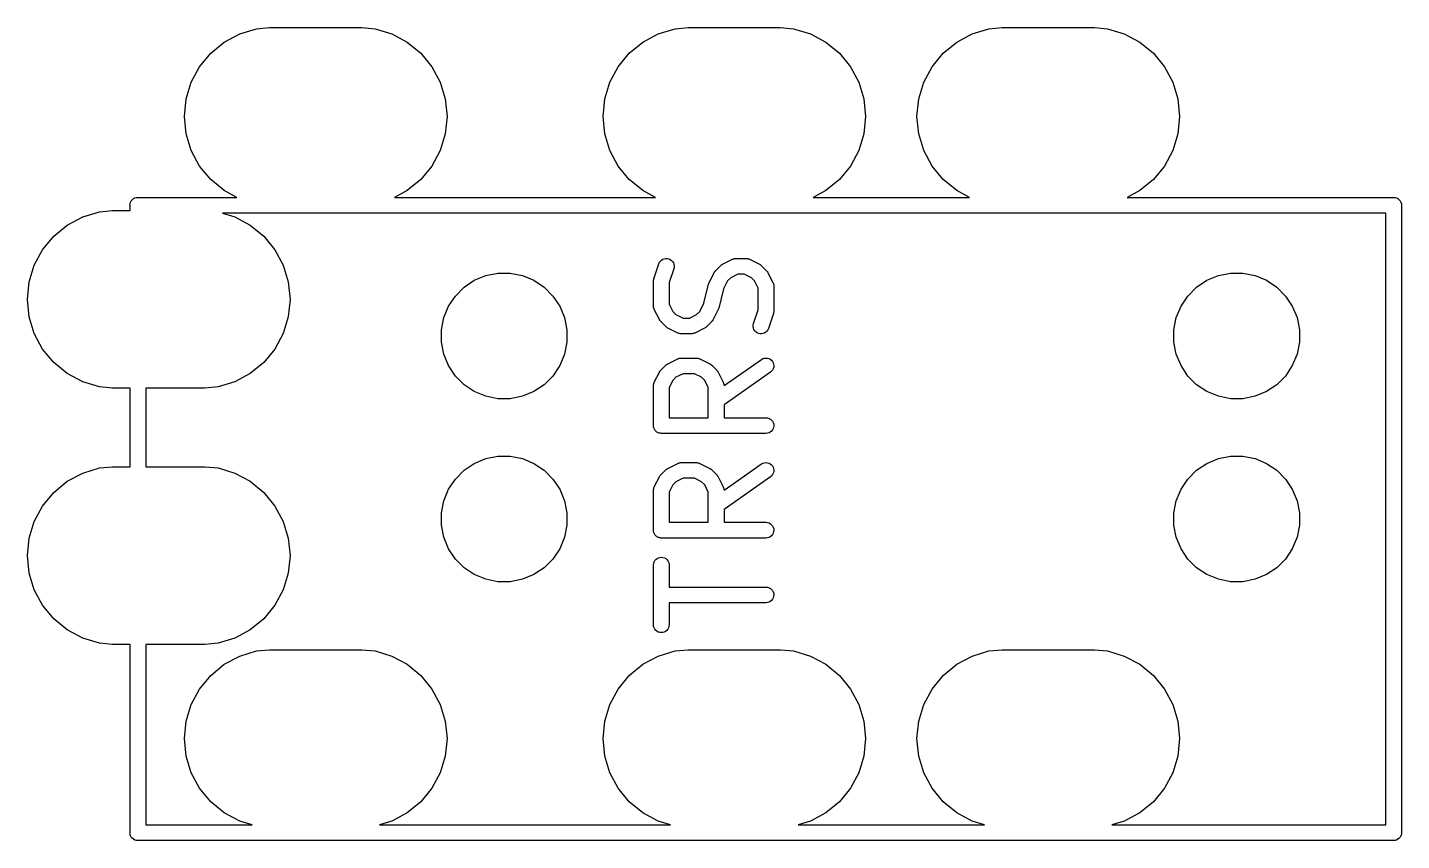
# Model space of a CAD drawing. Extents: x 85 to 230, y -161 to -76.
# Drawn here: x 216.74 to 229.87, y -131.66 to -123.89 of the extents above; entities that cross this region are included whole.
import ezdxf

# ---------------------------------------------------------------- set-up
doc = ezdxf.new("R2010")
doc.units = 0
doc.header["$MEASUREMENT"] = 0
doc.layers.add('BLACK', color=7, linetype='CONTINUOUS')

msp = doc.modelspace()

# ---------------------------------------------------------------- linework, layer by layer
at = {"layer": 'BLACK', "linetype": 'CONTINUOUS'}
for p, q in [((218.765, -123.949), (218.925, -123.9)), ((218.925, -123.9), (219.05, -123.888)), ((219.05, -123.888), (219.933, -123.888)), ((219.933, -123.888), (220.058, -123.9)), ((220.058, -123.9), (220.218, -123.949)), ((222.765, -123.949), (222.925, -123.9)), ((222.925, -123.9), (223.05, -123.888)), ((223.05, -123.888), (223.933, -123.888)), ((223.933, -123.888), (224.058, -123.9)), ((224.058, -123.9), (224.218, -123.949)), ((225.765, -123.949), (225.925, -123.9)), ((225.925, -123.9), (226.05, -123.888)), ((226.05, -123.888), (226.933, -123.888)), ((226.933, -123.888), (227.058, -123.9)), ((227.058, -123.9), (227.218, -123.949)), ((218.488, -124.134), (218.617, -124.028)), ((218.617, -124.028), (218.765, -123.949)), ((220.218, -123.949), (220.366, -124.028)), ((220.366, -124.028), (220.496, -124.134)), ((222.488, -124.134), (222.617, -124.028)), ((222.617, -124.028), (222.765, -123.949)), ((224.218, -123.949), (224.366, -124.028)), ((224.366, -124.028), (224.496, -124.134)), ((225.488, -124.134), (225.617, -124.028)), ((225.617, -124.028), (225.765, -123.949)), ((227.218, -123.949), (227.366, -124.028)), ((227.366, -124.028), (227.496, -124.134)), ((218.381, -124.264), (218.488, -124.134)), ((220.496, -124.134), (220.602, -124.264)), ((222.381, -124.264), (222.488, -124.134)), ((224.496, -124.134), (224.602, -124.264)), ((225.381, -124.264), (225.488, -124.134)), ((227.496, -124.134), (227.602, -124.264)), ((218.302, -124.411), (218.381, -124.264)), ((220.602, -124.264), (220.681, -124.411)), ((222.302, -124.411), (222.381, -124.264)), ((224.602, -124.264), (224.681, -124.411)), ((225.302, -124.411), (225.381, -124.264)), ((227.602, -124.264), (227.681, -124.411)), ((218.254, -124.571), (218.302, -124.411)), ((220.681, -124.411), (220.729, -124.571)), ((222.254, -124.571), (222.302, -124.411)), ((224.681, -124.411), (224.729, -124.571)), ((225.254, -124.571), (225.302, -124.411)), ((227.681, -124.411), (227.729, -124.571)), ((218.237, -124.738), (218.254, -124.571)), ((220.729, -124.571), (220.746, -124.738)), ((222.237, -124.738), (222.254, -124.571)), ((224.729, -124.571), (224.746, -124.738)), ((225.237, -124.738), (225.254, -124.571)), ((227.729, -124.571), (227.746, -124.738)), ((218.254, -124.905), (218.237, -124.738)), ((220.746, -124.738), (220.729, -124.905)), ((222.254, -124.905), (222.237, -124.738)), ((224.746, -124.738), (224.729, -124.905)), ((225.254, -124.905), (225.237, -124.738)), ((227.746, -124.738), (227.729, -124.905)), ((218.302, -125.065), (218.254, -124.905)), ((220.729, -124.905), (220.681, -125.065)), ((222.302, -125.065), (222.254, -124.905)), ((224.729, -124.905), (224.681, -125.065)), ((225.302, -125.065), (225.254, -124.905)), ((227.729, -124.905), (227.681, -125.065)), ((218.381, -125.213), (218.302, -125.065)), ((220.681, -125.065), (220.602, -125.213)), ((222.381, -125.213), (222.302, -125.065)), ((224.681, -125.065), (224.602, -125.213)), ((225.381, -125.213), (225.302, -125.065)), ((227.681, -125.065), (227.602, -125.213)), ((218.488, -125.342), (218.381, -125.213)), ((220.602, -125.213), (220.496, -125.342)), ((222.488, -125.342), (222.381, -125.213)), ((224.602, -125.213), (224.496, -125.342)), ((225.488, -125.342), (225.381, -125.213)), ((227.602, -125.213), (227.496, -125.342)), ((218.617, -125.448), (218.488, -125.342)), ((220.496, -125.342), (220.366, -125.448)), ((222.617, -125.448), (222.488, -125.342)), ((224.496, -125.342), (224.366, -125.448)), ((225.617, -125.448), (225.488, -125.342)), ((227.496, -125.342), (227.366, -125.448)), ((217.75, -125.525), (217.763, -125.518)), ((217.763, -125.518), (217.777, -125.514)), ((217.777, -125.514), (217.788, -125.513)), ((217.788, -125.513), (217.792, -125.513)), ((217.792, -125.513), (217.795, -125.513)), ((217.795, -125.513), (218.738, -125.513)), ((218.738, -125.513), (218.617, -125.448)), ((220.366, -125.448), (220.245, -125.513)), ((220.245, -125.513), (222.738, -125.513)), ((222.738, -125.513), (222.617, -125.448)), ((224.366, -125.448), (224.245, -125.513)), ((224.245, -125.513), (225.738, -125.513)), ((225.738, -125.513), (225.617, -125.448)), ((227.366, -125.448), (227.245, -125.513)), ((227.245, -125.513), (229.788, -125.513)), ((229.788, -125.513), (229.792, -125.513)), ((229.792, -125.513), (229.795, -125.513)), ((229.795, -125.513), (229.806, -125.514)), ((229.806, -125.514), (229.82, -125.518)), ((229.82, -125.518), (229.833, -125.525)), ((217.265, -125.699), (217.425, -125.65)), ((217.425, -125.65), (217.55, -125.638)), ((217.55, -125.638), (217.717, -125.638)), ((217.716, -125.588), (217.718, -125.573)), ((217.717, -125.592), (217.716, -125.588)), ((217.717, -125.638), (217.717, -125.592)), ((217.718, -125.573), (217.722, -125.559)), ((217.722, -125.559), (217.729, -125.546)), ((217.729, -125.546), (217.738, -125.535)), ((217.738, -125.535), (217.75, -125.525)), ((229.833, -125.525), (229.845, -125.535)), ((229.845, -125.535), (229.854, -125.546)), ((229.854, -125.546), (229.861, -125.559)), ((229.861, -125.559), (229.866, -125.573)), ((229.866, -125.573), (229.867, -125.588)), ((229.867, -125.588), (229.867, -125.592)), ((229.867, -125.592), (229.867, -131.584)), ((216.988, -125.884), (217.117, -125.778)), ((217.117, -125.778), (217.265, -125.699)), ((218.6, -125.663), (218.718, -125.699)), ((229.717, -125.663), (218.6, -125.663)), ((218.718, -125.699), (218.866, -125.778)), ((218.866, -125.778), (218.996, -125.884)), ((229.717, -131.513), (229.717, -125.663)), ((216.881, -126.014), (216.988, -125.884)), ((218.996, -125.884), (219.102, -126.014)), ((216.802, -126.161), (216.881, -126.014)), ((219.102, -126.014), (219.181, -126.161)), ((216.754, -126.321), (216.802, -126.161)), ((219.181, -126.161), (219.229, -126.321)), ((222.723, -126.291), (222.77, -126.148)), ((222.77, -126.148), (222.771, -126.147)), ((222.771, -126.147), (222.777, -126.133)), ((222.777, -126.133), (222.786, -126.122)), ((222.786, -126.122), (222.796, -126.112)), ((222.796, -126.112), (222.809, -126.104)), ((222.809, -126.104), (222.822, -126.099)), ((222.822, -126.099), (222.837, -126.097)), ((222.837, -126.097), (222.852, -126.097)), ((222.852, -126.097), (222.866, -126.1)), ((222.866, -126.1), (222.879, -126.106)), ((222.879, -126.106), (222.891, -126.115)), ((222.891, -126.115), (222.901, -126.126)), ((222.901, -126.126), (222.909, -126.138)), ((222.909, -126.138), (222.914, -126.152)), ((222.914, -126.152), (222.916, -126.166)), ((222.916, -126.166), (222.916, -126.181)), ((223.312, -126.214), (223.36, -126.166)), ((223.36, -126.166), (223.361, -126.165)), ((223.361, -126.165), (223.364, -126.163)), ((223.364, -126.163), (223.367, -126.16)), ((223.367, -126.16), (223.37, -126.158)), ((223.37, -126.158), (223.372, -126.156)), ((223.372, -126.156), (223.376, -126.154)), ((223.376, -126.154), (223.379, -126.152)), ((223.379, -126.152), (223.475, -126.104)), ((223.475, -126.104), (223.476, -126.104)), ((223.476, -126.104), (223.478, -126.103)), ((223.478, -126.103), (223.48, -126.102)), ((223.48, -126.102), (223.485, -126.101)), ((223.485, -126.101), (223.489, -126.099)), ((223.489, -126.099), (223.492, -126.098)), ((223.492, -126.098), (223.494, -126.098)), ((223.494, -126.098), (223.499, -126.097)), ((223.499, -126.097), (223.504, -126.097)), ((223.504, -126.097), (223.506, -126.097)), ((223.506, -126.097), (223.508, -126.096)), ((223.508, -126.096), (223.603, -126.096)), ((223.603, -126.096), (223.605, -126.096)), ((223.605, -126.096), (223.607, -126.097)), ((223.607, -126.097), (223.609, -126.097)), ((223.609, -126.097), (223.614, -126.097)), ((223.614, -126.097), (223.619, -126.098)), ((223.619, -126.098), (223.621, -126.099)), ((223.621, -126.099), (223.623, -126.099)), ((223.623, -126.099), (223.628, -126.101)), ((223.628, -126.101), (223.633, -126.102)), ((223.633, -126.102), (223.635, -126.104)), ((223.635, -126.104), (223.637, -126.104)), ((223.637, -126.104), (223.732, -126.152)), ((223.732, -126.152), (223.733, -126.152)), ((223.733, -126.152), (223.737, -126.155)), ((223.737, -126.155), (223.74, -126.157)), ((223.74, -126.157), (223.743, -126.159)), ((223.743, -126.159), (223.745, -126.16)), ((223.745, -126.16), (223.749, -126.163)), ((223.749, -126.163), (223.752, -126.166)), ((223.752, -126.166), (223.799, -126.214)), ((220.909, -126.372), (221.007, -126.306)), ((221.007, -126.306), (221.117, -126.261)), ((221.117, -126.261), (221.232, -126.238)), ((221.232, -126.238), (221.351, -126.238)), ((221.351, -126.238), (221.467, -126.261)), ((221.467, -126.261), (221.576, -126.306)), ((221.576, -126.306), (221.674, -126.372)), ((222.719, -126.309), (222.72, -126.305)), ((222.719, -126.313), (222.719, -126.309)), ((222.72, -126.302), (222.721, -126.299)), ((222.72, -126.305), (222.72, -126.302)), ((222.721, -126.299), (222.722, -126.295)), ((222.722, -126.295), (222.723, -126.291)), ((222.913, -126.195), (222.869, -126.326)), ((222.916, -126.181), (222.913, -126.195)), ((223.251, -126.328), (223.298, -126.233)), ((223.298, -126.233), (223.299, -126.232)), ((223.299, -126.232), (223.301, -126.229)), ((223.301, -126.229), (223.303, -126.225)), ((223.303, -126.225), (223.305, -126.222)), ((223.305, -126.222), (223.307, -126.22)), ((223.307, -126.22), (223.31, -126.217)), ((223.31, -126.217), (223.312, -126.214)), ((223.457, -126.281), (223.427, -126.311)), ((223.526, -126.246), (223.457, -126.281)), ((223.586, -126.246), (223.526, -126.246)), ((223.654, -126.281), (223.586, -126.246)), ((223.685, -126.311), (223.654, -126.281)), ((223.799, -126.214), (223.8, -126.214)), ((223.8, -126.214), (223.803, -126.218)), ((223.803, -126.218), (223.806, -126.221)), ((223.806, -126.221), (223.807, -126.223)), ((223.807, -126.223), (223.809, -126.226)), ((223.809, -126.226), (223.811, -126.23)), ((223.811, -126.23), (223.813, -126.233)), ((223.813, -126.233), (223.861, -126.328)), ((227.909, -126.372), (228.007, -126.306)), ((228.007, -126.306), (228.117, -126.261)), ((228.117, -126.261), (228.232, -126.238)), ((228.232, -126.238), (228.351, -126.238)), ((228.351, -126.238), (228.467, -126.261)), ((228.467, -126.261), (228.576, -126.306)), ((228.576, -126.306), (228.674, -126.372)), ((216.737, -126.488), (216.754, -126.321)), ((219.229, -126.321), (219.246, -126.488)), ((220.826, -126.456), (220.909, -126.372)), ((221.674, -126.372), (221.758, -126.456)), ((222.719, -126.314), (222.719, -126.313)), ((222.719, -126.552), (222.719, -126.314)), ((222.869, -126.326), (222.869, -126.535)), ((223.199, -126.526), (223.245, -126.344)), ((223.245, -126.342), (223.248, -126.335)), ((223.245, -126.343), (223.245, -126.342)), ((223.245, -126.342), (223.245, -126.342)), ((223.245, -126.344), (223.245, -126.343)), ((223.248, -126.335), (223.25, -126.329)), ((223.25, -126.329), (223.251, -126.329)), ((223.251, -126.329), (223.251, -126.328)), ((223.389, -126.388), (223.343, -126.571)), ((223.427, -126.311), (223.389, -126.388)), ((223.719, -126.38), (223.685, -126.311)), ((223.719, -126.588), (223.719, -126.38)), ((223.861, -126.328), (223.862, -126.329)), ((223.862, -126.329), (223.862, -126.331)), ((223.862, -126.331), (223.863, -126.333)), ((223.863, -126.333), (223.865, -126.338)), ((223.865, -126.338), (223.867, -126.343)), ((223.867, -126.343), (223.867, -126.345)), ((223.867, -126.345), (223.868, -126.347)), ((223.868, -126.347), (223.868, -126.352)), ((223.868, -126.352), (223.869, -126.357)), ((223.869, -126.357), (223.869, -126.36)), ((223.869, -126.36), (223.869, -126.362)), ((223.869, -126.362), (223.869, -126.6)), ((227.826, -126.456), (227.909, -126.372)), ((228.674, -126.372), (228.758, -126.456)), ((216.754, -126.655), (216.737, -126.488)), ((219.246, -126.488), (219.229, -126.655)), ((220.715, -126.663), (220.76, -126.554)), ((220.76, -126.554), (220.826, -126.456)), ((221.758, -126.456), (221.823, -126.554)), ((221.823, -126.554), (221.869, -126.663)), ((222.719, -126.555), (222.719, -126.552)), ((222.719, -126.557), (222.719, -126.555)), ((222.72, -126.562), (222.719, -126.557)), ((222.72, -126.567), (222.72, -126.562)), ((222.721, -126.569), (222.72, -126.567)), ((222.721, -126.571), (222.721, -126.569)), ((222.723, -126.576), (222.721, -126.571)), ((222.869, -126.535), (222.903, -126.603)), ((223.161, -126.603), (223.199, -126.526)), ((223.342, -126.572), (223.34, -126.579)), ((223.343, -126.572), (223.342, -126.572)), ((223.343, -126.571), (223.343, -126.572)), ((223.343, -126.572), (223.343, -126.572)), ((227.715, -126.663), (227.76, -126.554)), ((227.76, -126.554), (227.826, -126.456)), ((228.758, -126.456), (228.823, -126.554)), ((228.823, -126.554), (228.869, -126.663)), ((216.802, -126.815), (216.754, -126.655)), ((219.229, -126.655), (219.181, -126.815)), ((220.692, -126.779), (220.715, -126.663)), ((221.869, -126.663), (221.892, -126.779)), ((222.725, -126.581), (222.723, -126.576)), ((222.726, -126.583), (222.725, -126.581)), ((222.726, -126.585), (222.726, -126.583)), ((222.727, -126.586), (222.726, -126.585)), ((222.775, -126.681), (222.727, -126.586)), ((222.777, -126.685), (222.775, -126.681)), ((222.779, -126.688), (222.777, -126.685)), ((222.781, -126.691), (222.779, -126.688)), ((222.782, -126.693), (222.781, -126.691)), ((222.785, -126.697), (222.782, -126.693)), ((222.788, -126.7), (222.785, -126.697)), ((222.789, -126.701), (222.788, -126.7)), ((222.836, -126.748), (222.789, -126.701)), ((222.903, -126.603), (222.934, -126.634)), ((222.934, -126.634), (223.002, -126.668)), ((223.002, -126.668), (223.062, -126.668)), ((223.062, -126.668), (223.13, -126.634)), ((223.13, -126.634), (223.161, -126.603)), ((223.276, -126.701), (223.228, -126.748)), ((223.278, -126.697), (223.276, -126.701)), ((223.281, -126.694), (223.278, -126.697)), ((223.283, -126.692), (223.281, -126.694)), ((223.285, -126.689), (223.283, -126.692)), ((223.287, -126.686), (223.285, -126.689)), ((223.289, -126.682), (223.287, -126.686)), ((223.29, -126.681), (223.289, -126.682)), ((223.337, -126.586), (223.29, -126.681)), ((223.338, -126.585), (223.337, -126.586)), ((223.337, -126.586), (223.337, -126.586)), ((223.34, -126.579), (223.338, -126.585)), ((223.675, -126.719), (223.719, -126.588)), ((223.865, -126.624), (223.818, -126.767)), ((223.866, -126.62), (223.865, -126.624)), ((223.867, -126.616), (223.866, -126.62)), ((223.868, -126.612), (223.867, -126.616)), ((223.869, -126.601), (223.868, -126.605)), ((223.868, -126.605), (223.868, -126.609)), ((223.868, -126.609), (223.868, -126.612)), ((223.869, -126.6), (223.869, -126.601)), ((227.692, -126.779), (227.715, -126.663)), ((228.869, -126.663), (228.892, -126.779)), ((216.881, -126.963), (216.802, -126.815)), ((219.181, -126.815), (219.102, -126.963)), ((220.692, -126.897), (220.692, -126.779)), ((221.892, -126.779), (221.892, -126.897)), ((222.839, -126.751), (222.836, -126.748)), ((222.842, -126.754), (222.839, -126.751)), ((222.845, -126.756), (222.842, -126.754)), ((222.847, -126.758), (222.845, -126.756)), ((222.851, -126.759), (222.847, -126.758)), ((222.855, -126.762), (222.851, -126.759)), ((222.856, -126.762), (222.855, -126.762)), ((222.951, -126.81), (222.856, -126.762)), ((222.953, -126.811), (222.951, -126.81)), ((222.955, -126.812), (222.953, -126.811)), ((222.96, -126.813), (222.955, -126.812)), ((222.965, -126.815), (222.96, -126.813)), ((222.967, -126.815), (222.965, -126.815)), ((222.969, -126.816), (222.967, -126.815)), ((222.974, -126.817), (222.969, -126.816)), ((222.979, -126.818), (222.974, -126.817)), ((222.981, -126.818), (222.979, -126.818)), ((222.983, -126.818), (222.981, -126.818)), ((222.984, -126.818), (222.983, -126.818)), ((223.08, -126.818), (222.984, -126.818)), ((223.082, -126.818), (223.08, -126.818)), ((223.084, -126.818), (223.082, -126.818)), ((223.089, -126.817), (223.084, -126.818)), ((223.094, -126.816), (223.089, -126.817)), ((223.096, -126.816), (223.094, -126.816)), ((223.099, -126.815), (223.096, -126.816)), ((223.103, -126.814), (223.099, -126.815)), ((223.108, -126.812), (223.103, -126.814)), ((223.11, -126.811), (223.108, -126.812)), ((223.112, -126.81), (223.11, -126.811)), ((223.113, -126.81), (223.112, -126.81)), ((223.208, -126.762), (223.113, -126.81)), ((223.212, -126.76), (223.208, -126.762)), ((223.216, -126.758), (223.212, -126.76)), ((223.218, -126.756), (223.216, -126.758)), ((223.221, -126.754), (223.218, -126.756)), ((223.224, -126.752), (223.221, -126.754)), ((223.227, -126.749), (223.224, -126.752)), ((223.228, -126.748), (223.227, -126.749)), ((223.672, -126.733), (223.675, -126.719)), ((223.672, -126.748), (223.672, -126.733)), ((223.674, -126.762), (223.672, -126.748)), ((223.679, -126.776), (223.674, -126.762)), ((223.687, -126.789), (223.679, -126.776)), ((223.697, -126.799), (223.687, -126.789)), ((223.709, -126.808), (223.697, -126.799)), ((223.722, -126.814), (223.709, -126.808)), ((223.736, -126.817), (223.722, -126.814)), ((223.751, -126.818), (223.736, -126.817)), ((223.765, -126.815), (223.751, -126.818)), ((223.779, -126.81), (223.765, -126.815)), ((223.792, -126.803), (223.779, -126.81)), ((223.802, -126.793), (223.792, -126.803)), ((223.811, -126.781), (223.802, -126.793)), ((223.817, -126.768), (223.811, -126.781)), ((223.818, -126.767), (223.817, -126.768)), ((227.692, -126.897), (227.692, -126.779)), ((228.892, -126.779), (228.892, -126.897)), ((216.988, -127.092), (216.881, -126.963)), ((219.102, -126.963), (218.996, -127.092)), ((220.715, -127.013), (220.692, -126.897)), ((221.892, -126.897), (221.869, -127.013)), ((227.715, -127.013), (227.692, -126.897)), ((228.892, -126.897), (228.869, -127.013)), ((217.117, -127.198), (216.988, -127.092)), ((218.996, -127.092), (218.866, -127.198)), ((220.76, -127.122), (220.715, -127.013)), ((221.869, -127.013), (221.823, -127.122)), ((222.856, -127.104), (222.951, -127.057)), ((222.951, -127.057), (222.952, -127.056)), ((222.952, -127.056), (222.954, -127.055)), ((222.954, -127.055), (222.956, -127.054)), ((222.956, -127.054), (222.961, -127.053)), ((222.961, -127.053), (222.966, -127.051)), ((222.966, -127.051), (222.968, -127.051)), ((222.968, -127.051), (222.97, -127.05)), ((222.97, -127.05), (222.975, -127.05)), ((222.975, -127.05), (222.98, -127.049)), ((222.98, -127.049), (222.982, -127.049)), ((222.982, -127.049), (222.984, -127.049)), ((222.984, -127.049), (223.127, -127.049)), ((223.127, -127.049), (223.128, -127.049)), ((223.128, -127.049), (223.131, -127.049)), ((223.131, -127.049), (223.133, -127.049)), ((223.133, -127.049), (223.138, -127.05)), ((223.138, -127.05), (223.143, -127.05)), ((223.143, -127.05), (223.145, -127.051)), ((223.145, -127.051), (223.147, -127.051)), ((223.147, -127.051), (223.152, -127.053)), ((223.152, -127.053), (223.157, -127.055)), ((223.157, -127.055), (223.159, -127.056)), ((223.159, -127.056), (223.161, -127.057)), ((223.161, -127.057), (223.256, -127.104)), ((223.393, -127.313), (223.751, -127.062)), ((223.751, -127.062), (223.752, -127.062)), ((223.752, -127.062), (223.765, -127.055)), ((223.765, -127.055), (223.779, -127.05)), ((223.779, -127.05), (223.793, -127.049)), ((223.793, -127.049), (223.808, -127.05)), ((223.808, -127.05), (223.822, -127.054)), ((223.822, -127.054), (223.835, -127.061)), ((223.835, -127.061), (223.846, -127.07)), ((223.846, -127.07), (223.856, -127.081)), ((223.856, -127.081), (223.863, -127.094)), ((223.863, -127.094), (223.867, -127.108)), ((227.76, -127.122), (227.715, -127.013)), ((228.869, -127.013), (228.823, -127.122)), ((217.265, -127.277), (217.117, -127.198)), ((218.866, -127.198), (218.718, -127.277)), ((220.826, -127.221), (220.76, -127.122)), ((220.909, -127.304), (220.826, -127.221)), ((221.758, -127.221), (221.674, -127.304)), ((221.823, -127.122), (221.758, -127.221)), ((222.727, -127.281), (222.775, -127.185)), ((222.775, -127.185), (222.777, -127.181)), ((222.775, -127.185), (222.775, -127.185)), ((222.777, -127.181), (222.779, -127.177)), ((222.779, -127.177), (222.781, -127.175)), ((222.781, -127.175), (222.783, -127.172)), ((222.783, -127.172), (222.786, -127.169)), ((222.786, -127.169), (222.789, -127.166)), ((222.789, -127.166), (222.836, -127.118)), ((222.836, -127.118), (222.837, -127.118)), ((222.837, -127.118), (222.84, -127.115)), ((222.84, -127.115), (222.843, -127.112)), ((222.843, -127.112), (222.846, -127.11)), ((222.846, -127.11), (222.848, -127.108)), ((222.848, -127.108), (222.852, -127.107)), ((222.852, -127.107), (222.856, -127.104)), ((223.002, -127.199), (222.934, -127.233)), ((223.11, -127.199), (223.002, -127.199)), ((223.178, -127.233), (223.11, -127.199)), ((223.256, -127.104), (223.257, -127.105)), ((223.257, -127.105), (223.261, -127.107)), ((223.261, -127.107), (223.264, -127.109)), ((223.264, -127.109), (223.267, -127.111)), ((223.267, -127.111), (223.269, -127.113)), ((223.269, -127.113), (223.272, -127.116)), ((223.272, -127.116), (223.276, -127.118)), ((223.276, -127.118), (223.323, -127.166)), ((223.323, -127.166), (223.324, -127.167)), ((223.324, -127.167), (223.327, -127.17)), ((223.327, -127.17), (223.329, -127.173)), ((223.329, -127.173), (223.331, -127.176)), ((223.331, -127.176), (223.333, -127.178)), ((223.333, -127.178), (223.335, -127.182)), ((223.335, -127.182), (223.337, -127.185)), ((223.337, -127.185), (223.385, -127.281)), ((223.837, -127.185), (223.393, -127.496)), ((223.848, -127.176), (223.837, -127.185)), ((223.857, -127.164), (223.848, -127.176)), ((223.864, -127.151), (223.857, -127.164)), ((223.868, -127.137), (223.864, -127.151)), ((223.867, -127.108), (223.869, -127.122)), ((223.869, -127.122), (223.868, -127.137)), ((227.826, -127.221), (227.76, -127.122)), ((227.909, -127.304), (227.826, -127.221)), ((228.758, -127.221), (228.674, -127.304)), ((228.823, -127.122), (228.758, -127.221)), ((217.425, -127.326), (217.265, -127.277)), ((217.55, -127.338), (217.425, -127.326)), ((217.717, -127.338), (217.55, -127.338)), ((217.717, -128.088), (217.717, -127.338)), ((218.433, -127.338), (217.867, -127.338)), ((217.867, -127.338), (217.867, -128.088)), ((218.558, -127.326), (218.433, -127.338)), ((218.718, -127.277), (218.558, -127.326)), ((221.007, -127.37), (220.909, -127.304)), ((221.674, -127.304), (221.576, -127.37)), ((222.719, -127.309), (222.72, -127.304)), ((222.719, -127.311), (222.719, -127.309)), ((222.719, -127.313), (222.719, -127.311)), ((222.719, -127.314), (222.719, -127.313)), ((222.719, -127.695), (222.719, -127.314)), ((222.72, -127.304), (222.721, -127.299)), ((222.721, -127.297), (222.722, -127.294)), ((222.721, -127.299), (222.721, -127.297)), ((222.722, -127.294), (222.723, -127.29)), ((222.723, -127.29), (222.725, -127.285)), ((222.725, -127.285), (222.726, -127.283)), ((222.726, -127.283), (222.727, -127.281)), ((222.903, -127.263), (222.869, -127.332)), ((222.869, -127.332), (222.869, -127.62)), ((222.934, -127.233), (222.903, -127.263)), ((223.209, -127.263), (223.178, -127.233)), ((223.243, -127.332), (223.209, -127.263)), ((223.243, -127.62), (223.243, -127.332)), ((223.385, -127.281), (223.385, -127.282)), ((223.385, -127.282), (223.386, -127.284)), ((223.386, -127.284), (223.387, -127.286)), ((223.387, -127.286), (223.389, -127.291)), ((223.389, -127.291), (223.39, -127.295)), ((223.39, -127.295), (223.391, -127.298)), ((223.391, -127.298), (223.391, -127.3)), ((223.391, -127.3), (223.392, -127.305)), ((223.392, -127.305), (223.393, -127.31)), ((223.393, -127.31), (223.393, -127.312)), ((223.393, -127.312), (223.393, -127.313)), ((228.007, -127.37), (227.909, -127.304)), ((228.674, -127.304), (228.576, -127.37)), ((221.117, -127.415), (221.007, -127.37)), ((221.232, -127.438), (221.117, -127.415)), ((221.351, -127.438), (221.232, -127.438)), ((221.467, -127.415), (221.351, -127.438)), ((221.576, -127.37), (221.467, -127.415)), ((228.117, -127.415), (228.007, -127.37)), ((228.232, -127.438), (228.117, -127.415)), ((228.351, -127.438), (228.232, -127.438)), ((228.467, -127.415), (228.351, -127.438)), ((228.576, -127.37), (228.467, -127.415)), ((222.869, -127.62), (223.243, -127.62)), ((223.393, -127.496), (223.393, -127.62)), ((223.393, -127.62), (223.794, -127.62)), ((223.794, -127.62), (223.795, -127.62)), ((223.795, -127.62), (223.81, -127.622)), ((223.81, -127.622), (223.824, -127.626)), ((222.72, -127.702), (222.719, -127.695)), ((222.72, -127.709), (222.72, -127.702)), ((222.72, -127.71), (222.72, -127.709)), ((222.72, -127.709), (222.72, -127.709)), ((222.722, -127.716), (222.72, -127.71)), ((222.724, -127.723), (222.722, -127.716)), ((222.725, -127.724), (222.724, -127.723)), ((222.728, -127.73), (222.725, -127.724)), ((222.725, -127.724), (222.725, -127.724)), ((222.731, -127.736), (222.728, -127.73)), ((222.732, -127.737), (222.731, -127.736)), ((222.731, -127.736), (222.731, -127.736)), ((222.736, -127.742), (222.732, -127.737)), ((222.74, -127.748), (222.736, -127.742)), ((222.741, -127.748), (222.74, -127.748)), ((222.746, -127.753), (222.741, -127.748)), ((222.741, -127.748), (222.741, -127.748)), ((222.752, -127.757), (222.746, -127.753)), ((223.824, -127.626), (223.836, -127.633)), ((223.847, -127.748), (223.835, -127.758)), ((223.836, -127.633), (223.848, -127.643)), ((223.856, -127.737), (223.847, -127.748)), ((223.848, -127.643), (223.857, -127.654)), ((223.863, -127.724), (223.856, -127.737)), ((223.857, -127.654), (223.864, -127.667)), ((223.867, -127.71), (223.863, -127.724)), ((223.864, -127.667), (223.868, -127.681)), ((223.869, -127.696), (223.867, -127.71)), ((223.868, -127.681), (223.869, -127.696)), ((222.758, -127.761), (222.752, -127.757)), ((222.752, -127.757), (222.752, -127.757)), ((222.752, -127.757), (222.752, -127.757)), ((222.764, -127.764), (222.758, -127.761)), ((222.765, -127.764), (222.764, -127.764)), ((222.772, -127.766), (222.765, -127.764)), ((222.765, -127.764), (222.765, -127.764)), ((222.778, -127.769), (222.772, -127.766)), ((222.779, -127.769), (222.778, -127.769)), ((222.786, -127.769), (222.779, -127.769)), ((222.779, -127.769), (222.779, -127.769)), ((222.793, -127.77), (222.786, -127.769)), ((222.794, -127.77), (222.793, -127.77)), ((222.793, -127.77), (222.793, -127.77)), ((222.793, -127.77), (222.793, -127.77)), ((222.793, -127.77), (222.793, -127.77)), ((223.794, -127.77), (222.794, -127.77)), ((223.809, -127.769), (223.794, -127.77)), ((223.823, -127.765), (223.809, -127.769)), ((223.835, -127.758), (223.823, -127.765)), ((221.007, -128.056), (221.117, -128.011)), ((221.117, -128.011), (221.232, -127.988)), ((221.232, -127.988), (221.351, -127.988)), ((221.351, -127.988), (221.467, -128.011)), ((221.467, -128.011), (221.576, -128.056)), ((228.007, -128.056), (228.117, -128.011)), ((228.117, -128.011), (228.232, -127.988)), ((228.232, -127.988), (228.351, -127.988)), ((228.351, -127.988), (228.467, -128.011)), ((228.467, -128.011), (228.576, -128.056)), ((217.265, -128.149), (217.425, -128.1)), ((217.425, -128.1), (217.55, -128.088)), ((217.55, -128.088), (217.717, -128.088)), ((217.867, -128.088), (218.433, -128.088)), ((218.433, -128.088), (218.558, -128.1)), ((218.558, -128.1), (218.718, -128.149)), ((220.826, -128.206), (220.909, -128.122)), ((220.909, -128.122), (221.007, -128.056)), ((221.576, -128.056), (221.674, -128.122)), ((221.674, -128.122), (221.758, -128.206)), ((222.789, -128.166), (222.836, -128.118)), ((222.836, -128.118), (222.837, -128.118)), ((222.837, -128.118), (222.84, -128.115)), ((222.84, -128.115), (222.843, -128.112)), ((222.843, -128.112), (222.846, -128.11)), ((222.846, -128.11), (222.848, -128.108)), ((222.848, -128.108), (222.852, -128.107)), ((222.852, -128.107), (222.856, -128.104)), ((222.856, -128.104), (222.951, -128.057)), ((222.951, -128.057), (222.952, -128.056)), ((222.952, -128.056), (222.954, -128.055)), ((222.954, -128.055), (222.956, -128.054)), ((222.956, -128.054), (222.961, -128.053)), ((222.961, -128.053), (222.966, -128.051)), ((222.966, -128.051), (222.968, -128.051)), ((222.968, -128.051), (222.97, -128.05)), ((222.97, -128.05), (222.975, -128.05)), ((222.975, -128.05), (222.98, -128.049)), ((222.98, -128.049), (222.982, -128.049)), ((222.982, -128.049), (222.984, -128.049)), ((222.984, -128.049), (223.127, -128.049)), ((223.127, -128.049), (223.128, -128.049)), ((223.128, -128.049), (223.131, -128.049)), ((223.131, -128.049), (223.133, -128.049)), ((223.133, -128.049), (223.138, -128.05)), ((223.138, -128.05), (223.143, -128.05)), ((223.143, -128.05), (223.145, -128.051)), ((223.145, -128.051), (223.147, -128.051)), ((223.147, -128.051), (223.152, -128.053)), ((223.152, -128.053), (223.157, -128.055)), ((223.157, -128.055), (223.159, -128.056)), ((223.159, -128.056), (223.161, -128.057)), ((223.161, -128.057), (223.256, -128.104)), ((223.256, -128.104), (223.257, -128.105)), ((223.257, -128.105), (223.261, -128.107)), ((223.261, -128.107), (223.264, -128.109)), ((223.264, -128.109), (223.267, -128.111)), ((223.267, -128.111), (223.269, -128.113)), ((223.269, -128.113), (223.272, -128.116)), ((223.272, -128.116), (223.276, -128.118)), ((223.276, -128.118), (223.323, -128.166)), ((223.393, -128.313), (223.751, -128.062)), ((223.751, -128.062), (223.752, -128.062)), ((223.752, -128.062), (223.765, -128.055)), ((223.765, -128.055), (223.779, -128.05)), ((223.779, -128.05), (223.793, -128.049)), ((223.793, -128.049), (223.808, -128.05)), ((223.808, -128.05), (223.822, -128.054)), ((223.822, -128.054), (223.835, -128.061)), ((223.835, -128.061), (223.846, -128.07)), ((223.846, -128.07), (223.856, -128.081)), ((223.856, -128.081), (223.863, -128.094)), ((223.863, -128.094), (223.867, -128.108)), ((223.868, -128.137), (223.864, -128.151)), ((223.867, -128.108), (223.869, -128.122)), ((223.869, -128.122), (223.868, -128.137)), ((227.826, -128.206), (227.909, -128.122)), ((227.909, -128.122), (228.007, -128.056)), ((228.576, -128.056), (228.674, -128.122)), ((228.674, -128.122), (228.758, -128.206)), ((216.988, -128.334), (217.117, -128.228)), ((217.117, -128.228), (217.265, -128.149)), ((218.718, -128.149), (218.866, -128.228)), ((218.866, -128.228), (218.996, -128.334)), ((220.76, -128.304), (220.826, -128.206)), ((221.758, -128.206), (221.823, -128.304)), ((222.727, -128.281), (222.775, -128.185)), ((222.775, -128.185), (222.777, -128.181)), ((222.775, -128.185), (222.775, -128.185)), ((222.777, -128.181), (222.779, -128.177)), ((222.779, -128.177), (222.781, -128.175)), ((222.781, -128.175), (222.783, -128.172)), ((222.783, -128.172), (222.786, -128.169)), ((222.786, -128.169), (222.789, -128.166)), ((222.903, -128.263), (222.869, -128.332)), ((222.934, -128.233), (222.903, -128.263)), ((223.002, -128.199), (222.934, -128.233)), ((223.11, -128.199), (223.002, -128.199)), ((223.178, -128.233), (223.11, -128.199)), ((223.209, -128.263), (223.178, -128.233)), ((223.243, -128.332), (223.209, -128.263)), ((223.323, -128.166), (223.324, -128.167)), ((223.324, -128.167), (223.327, -128.17)), ((223.327, -128.17), (223.329, -128.173)), ((223.329, -128.173), (223.331, -128.176)), ((223.331, -128.176), (223.333, -128.178)), ((223.333, -128.178), (223.335, -128.182)), ((223.335, -128.182), (223.337, -128.185)), ((223.337, -128.185), (223.385, -128.281)), ((223.837, -128.185), (223.393, -128.496)), ((223.848, -128.176), (223.837, -128.185)), ((223.857, -128.164), (223.848, -128.176)), ((223.864, -128.151), (223.857, -128.164)), ((227.76, -128.304), (227.826, -128.206)), ((228.758, -128.206), (228.823, -128.304)), ((216.881, -128.464), (216.988, -128.334)), ((218.996, -128.334), (219.102, -128.464)), ((220.715, -128.413), (220.76, -128.304)), ((221.823, -128.304), (221.869, -128.413)), ((222.719, -128.309), (222.72, -128.304)), ((222.719, -128.311), (222.719, -128.309)), ((222.719, -128.313), (222.719, -128.311)), ((222.719, -128.314), (222.719, -128.313)), ((222.719, -128.695), (222.719, -128.314)), ((222.72, -128.304), (222.721, -128.299)), ((222.721, -128.297), (222.722, -128.294)), ((222.721, -128.299), (222.721, -128.297)), ((222.722, -128.294), (222.723, -128.29)), ((222.723, -128.29), (222.725, -128.285)), ((222.725, -128.285), (222.726, -128.283)), ((222.726, -128.283), (222.727, -128.281)), ((222.869, -128.332), (222.869, -128.62)), ((223.243, -128.62), (223.243, -128.332)), ((223.385, -128.281), (223.385, -128.282)), ((223.385, -128.282), (223.386, -128.284)), ((223.386, -128.284), (223.387, -128.286)), ((223.387, -128.286), (223.389, -128.291)), ((223.389, -128.291), (223.39, -128.295)), ((223.39, -128.295), (223.391, -128.298)), ((223.391, -128.298), (223.391, -128.3)), ((223.391, -128.3), (223.392, -128.305)), ((223.392, -128.305), (223.393, -128.31)), ((223.393, -128.31), (223.393, -128.312)), ((223.393, -128.312), (223.393, -128.313)), ((227.715, -128.413), (227.76, -128.304)), ((228.823, -128.304), (228.869, -128.413)), ((216.802, -128.611), (216.881, -128.464)), ((219.102, -128.464), (219.181, -128.611)), ((220.692, -128.529), (220.715, -128.413)), ((220.692, -128.647), (220.692, -128.529)), ((221.869, -128.413), (221.892, -128.529)), ((221.892, -128.529), (221.892, -128.647)), ((223.393, -128.496), (223.393, -128.62)), ((227.692, -128.529), (227.715, -128.413)), ((227.692, -128.647), (227.692, -128.529)), ((228.869, -128.413), (228.892, -128.529)), ((228.892, -128.529), (228.892, -128.647)), ((216.754, -128.771), (216.802, -128.611)), ((219.181, -128.611), (219.229, -128.771)), ((220.715, -128.763), (220.692, -128.647)), ((221.892, -128.647), (221.869, -128.763)), ((222.869, -128.62), (223.243, -128.62)), ((223.393, -128.62), (223.794, -128.62)), ((223.794, -128.62), (223.795, -128.62)), ((223.795, -128.62), (223.81, -128.622)), ((223.81, -128.622), (223.824, -128.626)), ((223.824, -128.626), (223.836, -128.633)), ((223.836, -128.633), (223.848, -128.643)), ((223.848, -128.643), (223.857, -128.654)), ((223.857, -128.654), (223.864, -128.667)), ((223.864, -128.667), (223.868, -128.681)), ((227.715, -128.763), (227.692, -128.647)), ((228.892, -128.647), (228.869, -128.763)), ((216.737, -128.938), (216.754, -128.771)), ((219.229, -128.771), (219.246, -128.938)), ((220.76, -128.872), (220.715, -128.763)), ((221.869, -128.763), (221.823, -128.872)), ((222.72, -128.702), (222.719, -128.695)), ((222.72, -128.709), (222.72, -128.702)), ((222.72, -128.71), (222.72, -128.709)), ((222.72, -128.709), (222.72, -128.709)), ((222.722, -128.716), (222.72, -128.71)), ((222.724, -128.723), (222.722, -128.716)), ((222.725, -128.724), (222.724, -128.723)), ((222.728, -128.73), (222.725, -128.724)), ((222.725, -128.724), (222.725, -128.724)), ((222.731, -128.736), (222.728, -128.73)), ((222.732, -128.737), (222.731, -128.736)), ((222.731, -128.736), (222.731, -128.736)), ((222.736, -128.742), (222.732, -128.737)), ((222.74, -128.748), (222.736, -128.742)), ((222.741, -128.748), (222.74, -128.748)), ((222.746, -128.753), (222.741, -128.748)), ((222.741, -128.748), (222.741, -128.748)), ((222.752, -128.757), (222.746, -128.753)), ((222.758, -128.761), (222.752, -128.757)), ((222.752, -128.757), (222.752, -128.757)), ((222.752, -128.757), (222.752, -128.757)), ((222.764, -128.764), (222.758, -128.761)), ((222.765, -128.764), (222.764, -128.764)), ((222.772, -128.766), (222.765, -128.764)), ((222.765, -128.764), (222.765, -128.764)), ((222.778, -128.769), (222.772, -128.766)), ((222.779, -128.769), (222.778, -128.769)), ((222.786, -128.769), (222.779, -128.769)), ((222.779, -128.769), (222.779, -128.769)), ((222.793, -128.77), (222.786, -128.769)), ((222.794, -128.77), (222.793, -128.77)), ((222.793, -128.77), (222.793, -128.77)), ((222.793, -128.77), (222.793, -128.77)), ((222.793, -128.77), (222.793, -128.77)), ((223.794, -128.77), (222.794, -128.77)), ((223.809, -128.769), (223.794, -128.77)), ((223.823, -128.765), (223.809, -128.769)), ((223.835, -128.758), (223.823, -128.765)), ((223.847, -128.748), (223.835, -128.758)), ((223.856, -128.737), (223.847, -128.748)), ((223.863, -128.724), (223.856, -128.737)), ((223.867, -128.71), (223.863, -128.724)), ((223.869, -128.696), (223.867, -128.71)), ((223.868, -128.681), (223.869, -128.696)), ((227.76, -128.872), (227.715, -128.763)), ((228.869, -128.763), (228.823, -128.872)), ((220.826, -128.971), (220.76, -128.872)), ((221.823, -128.872), (221.758, -128.971)), ((227.826, -128.971), (227.76, -128.872)), ((228.823, -128.872), (228.758, -128.971)), ((216.754, -129.105), (216.737, -128.938)), ((219.246, -128.938), (219.229, -129.105)), ((220.909, -129.054), (220.826, -128.971)), ((221.007, -129.12), (220.909, -129.054)), ((221.674, -129.054), (221.576, -129.12)), ((221.758, -128.971), (221.674, -129.054)), ((222.719, -129.027), (222.721, -129.013)), ((222.719, -129.029), (222.719, -129.027)), ((222.719, -129.6), (222.719, -129.029)), ((222.721, -129.013), (222.725, -128.999)), ((222.725, -128.999), (222.732, -128.986)), ((222.732, -128.986), (222.741, -128.975)), ((222.741, -128.975), (222.753, -128.966)), ((222.753, -128.966), (222.766, -128.959)), ((222.766, -128.959), (222.78, -128.955)), ((222.78, -128.955), (222.794, -128.954)), ((222.794, -128.954), (222.809, -128.955)), ((222.809, -128.955), (222.823, -128.959)), ((222.823, -128.959), (222.836, -128.966)), ((222.836, -128.966), (222.847, -128.976)), ((222.847, -128.976), (222.856, -128.987)), ((222.856, -128.987), (222.863, -129)), ((222.863, -129), (222.868, -129.014)), ((222.868, -129.014), (222.869, -129.029)), ((222.869, -129.029), (222.869, -129.239)), ((227.909, -129.054), (227.826, -128.971)), ((228.007, -129.12), (227.909, -129.054)), ((228.674, -129.054), (228.576, -129.12)), ((228.758, -128.971), (228.674, -129.054)), ((216.802, -129.265), (216.754, -129.105)), ((219.229, -129.105), (219.181, -129.265)), ((221.117, -129.165), (221.007, -129.12)), ((221.232, -129.188), (221.117, -129.165)), ((221.351, -129.188), (221.232, -129.188)), ((221.467, -129.165), (221.351, -129.188)), ((221.576, -129.12), (221.467, -129.165)), ((228.117, -129.165), (228.007, -129.12)), ((228.232, -129.188), (228.117, -129.165)), ((228.351, -129.188), (228.232, -129.188)), ((228.467, -129.165), (228.351, -129.188)), ((228.576, -129.12), (228.467, -129.165)), ((216.881, -129.413), (216.802, -129.265)), ((219.181, -129.265), (219.102, -129.413)), ((222.869, -129.239), (223.794, -129.239)), ((223.794, -129.239), (223.795, -129.239)), ((223.795, -129.239), (223.81, -129.241)), ((223.81, -129.241), (223.824, -129.245)), ((223.824, -129.245), (223.836, -129.252)), ((223.836, -129.252), (223.848, -129.262)), ((223.848, -129.262), (223.857, -129.273)), ((223.857, -129.273), (223.864, -129.286)), ((223.867, -129.329), (223.863, -129.343)), ((223.864, -129.286), (223.868, -129.3)), ((223.869, -129.315), (223.867, -129.329)), ((223.868, -129.3), (223.869, -129.315)), ((216.988, -129.542), (216.881, -129.413)), ((219.102, -129.413), (218.996, -129.542)), ((223.794, -129.389), (222.869, -129.389)), ((222.869, -129.389), (222.869, -129.6)), ((223.809, -129.388), (223.794, -129.389)), ((223.823, -129.384), (223.809, -129.388)), ((223.835, -129.377), (223.823, -129.384)), ((223.847, -129.367), (223.835, -129.377)), ((223.856, -129.356), (223.847, -129.367)), ((223.863, -129.343), (223.856, -129.356)), ((217.117, -129.648), (216.988, -129.542)), ((218.996, -129.542), (218.866, -129.648)), ((217.265, -129.727), (217.117, -129.648)), ((218.866, -129.648), (218.718, -129.727)), ((222.72, -129.615), (222.719, -129.6)), ((222.725, -129.629), (222.72, -129.615)), ((222.732, -129.641), (222.725, -129.629)), ((222.741, -129.653), (222.732, -129.641)), ((222.752, -129.662), (222.741, -129.653)), ((222.765, -129.669), (222.752, -129.662)), ((222.779, -129.673), (222.765, -129.669)), ((222.793, -129.675), (222.779, -129.673)), ((222.808, -129.674), (222.793, -129.675)), ((222.822, -129.669), (222.808, -129.674)), ((222.835, -129.663), (222.822, -129.669)), ((222.846, -129.654), (222.835, -129.663)), ((222.856, -129.642), (222.846, -129.654)), ((222.863, -129.629), (222.856, -129.642)), ((222.867, -129.616), (222.863, -129.629)), ((222.869, -129.601), (222.867, -129.616)), ((222.869, -129.6), (222.869, -129.601)), ((217.425, -129.776), (217.265, -129.727)), ((217.55, -129.788), (217.425, -129.776)), ((217.717, -129.788), (217.55, -129.788)), ((217.717, -131.584), (217.717, -129.788)), ((218.433, -129.788), (217.867, -129.788)), ((217.867, -129.788), (217.867, -131.513)), ((218.558, -129.776), (218.433, -129.788)), ((218.718, -129.727), (218.558, -129.776)), ((218.765, -129.899), (218.925, -129.85)), ((218.925, -129.85), (219.05, -129.838)), ((219.05, -129.838), (219.933, -129.838)), ((219.933, -129.838), (220.058, -129.85)), ((220.058, -129.85), (220.218, -129.899)), ((222.765, -129.899), (222.925, -129.85)), ((222.925, -129.85), (223.05, -129.838)), ((223.05, -129.838), (223.933, -129.838)), ((223.933, -129.838), (224.058, -129.85)), ((224.058, -129.85), (224.218, -129.899)), ((225.765, -129.899), (225.925, -129.85)), ((225.925, -129.85), (226.05, -129.838)), ((226.05, -129.838), (226.933, -129.838)), ((226.933, -129.838), (227.058, -129.85)), ((227.058, -129.85), (227.218, -129.899)), ((218.488, -130.084), (218.617, -129.978)), ((218.617, -129.978), (218.765, -129.899)), ((220.218, -129.899), (220.366, -129.978)), ((220.366, -129.978), (220.496, -130.084)), ((222.488, -130.084), (222.617, -129.978)), ((222.617, -129.978), (222.765, -129.899)), ((224.218, -129.899), (224.366, -129.978)), ((224.366, -129.978), (224.496, -130.084)), ((225.488, -130.084), (225.617, -129.978)), ((225.617, -129.978), (225.765, -129.899)), ((227.218, -129.899), (227.366, -129.978)), ((227.366, -129.978), (227.496, -130.084)), ((218.381, -130.214), (218.488, -130.084)), ((220.496, -130.084), (220.602, -130.214)), ((222.381, -130.214), (222.488, -130.084)), ((224.496, -130.084), (224.602, -130.214)), ((225.381, -130.214), (225.488, -130.084)), ((227.496, -130.084), (227.602, -130.214)), ((218.302, -130.361), (218.381, -130.214)), ((220.602, -130.214), (220.681, -130.361)), ((222.302, -130.361), (222.381, -130.214)), ((224.602, -130.214), (224.681, -130.361)), ((225.302, -130.361), (225.381, -130.214)), ((227.602, -130.214), (227.681, -130.361)), ((218.254, -130.521), (218.302, -130.361)), ((220.681, -130.361), (220.729, -130.521)), ((222.254, -130.521), (222.302, -130.361)), ((224.681, -130.361), (224.729, -130.521)), ((225.254, -130.521), (225.302, -130.361)), ((227.681, -130.361), (227.729, -130.521)), ((218.237, -130.688), (218.254, -130.521)), ((220.729, -130.521), (220.746, -130.688)), ((222.237, -130.688), (222.254, -130.521)), ((224.729, -130.521), (224.746, -130.688)), ((225.237, -130.688), (225.254, -130.521)), ((227.729, -130.521), (227.746, -130.688)), ((218.254, -130.855), (218.237, -130.688)), ((220.746, -130.688), (220.729, -130.855)), ((222.254, -130.855), (222.237, -130.688)), ((224.746, -130.688), (224.729, -130.855)), ((225.254, -130.855), (225.237, -130.688)), ((227.746, -130.688), (227.729, -130.855)), ((218.302, -131.015), (218.254, -130.855)), ((220.729, -130.855), (220.681, -131.015)), ((222.302, -131.015), (222.254, -130.855)), ((224.729, -130.855), (224.681, -131.015)), ((225.302, -131.015), (225.254, -130.855)), ((227.729, -130.855), (227.681, -131.015)), ((218.381, -131.163), (218.302, -131.015)), ((220.681, -131.015), (220.602, -131.163)), ((222.381, -131.163), (222.302, -131.015)), ((224.681, -131.015), (224.602, -131.163)), ((225.381, -131.163), (225.302, -131.015)), ((227.681, -131.015), (227.602, -131.163)), ((218.488, -131.292), (218.381, -131.163)), ((220.602, -131.163), (220.496, -131.292)), ((222.488, -131.292), (222.381, -131.163)), ((224.602, -131.163), (224.496, -131.292)), ((225.488, -131.292), (225.381, -131.163)), ((227.602, -131.163), (227.496, -131.292)), ((218.617, -131.398), (218.488, -131.292)), ((220.496, -131.292), (220.366, -131.398)), ((222.617, -131.398), (222.488, -131.292)), ((224.496, -131.292), (224.366, -131.398)), ((225.617, -131.398), (225.488, -131.292)), ((227.496, -131.292), (227.366, -131.398)), ((218.765, -131.477), (218.617, -131.398)), ((220.366, -131.398), (220.218, -131.477)), ((222.765, -131.477), (222.617, -131.398)), ((224.366, -131.398), (224.218, -131.477)), ((225.765, -131.477), (225.617, -131.398)), ((227.366, -131.398), (227.218, -131.477)), ((217.867, -131.513), (218.883, -131.513)), ((218.883, -131.513), (218.765, -131.477)), ((220.218, -131.477), (220.1, -131.513)), ((220.1, -131.513), (222.883, -131.513)), ((222.883, -131.513), (222.765, -131.477)), ((224.218, -131.477), (224.1, -131.513)), ((224.1, -131.513), (225.883, -131.513)), ((225.883, -131.513), (225.765, -131.477)), ((227.218, -131.477), (227.1, -131.513)), ((227.1, -131.513), (229.717, -131.513)), ((217.716, -131.588), (217.717, -131.584)), ((217.718, -131.603), (217.716, -131.588)), ((217.722, -131.617), (217.718, -131.603)), ((217.729, -131.63), (217.722, -131.617)), ((217.738, -131.641), (217.729, -131.63)), ((217.75, -131.651), (217.738, -131.641)), ((217.763, -131.658), (217.75, -131.651)), ((217.777, -131.662), (217.763, -131.658)), ((217.792, -131.663), (217.777, -131.662)), ((217.795, -131.663), (217.792, -131.663)), ((229.788, -131.663), (217.795, -131.663)), ((229.792, -131.663), (229.788, -131.663)), ((229.795, -131.663), (229.792, -131.663)), ((229.806, -131.662), (229.795, -131.663)), ((229.82, -131.658), (229.806, -131.662)), ((229.833, -131.651), (229.82, -131.658)), ((229.845, -131.641), (229.833, -131.651)), ((229.854, -131.63), (229.845, -131.641)), ((229.861, -131.617), (229.854, -131.63)), ((229.866, -131.603), (229.861, -131.617)), ((229.867, -131.588), (229.866, -131.603)), ((229.867, -131.584), (229.867, -131.588))]:
    msp.add_line(p, q, dxfattribs=at)

doc.saveas('drawing.dxf')
